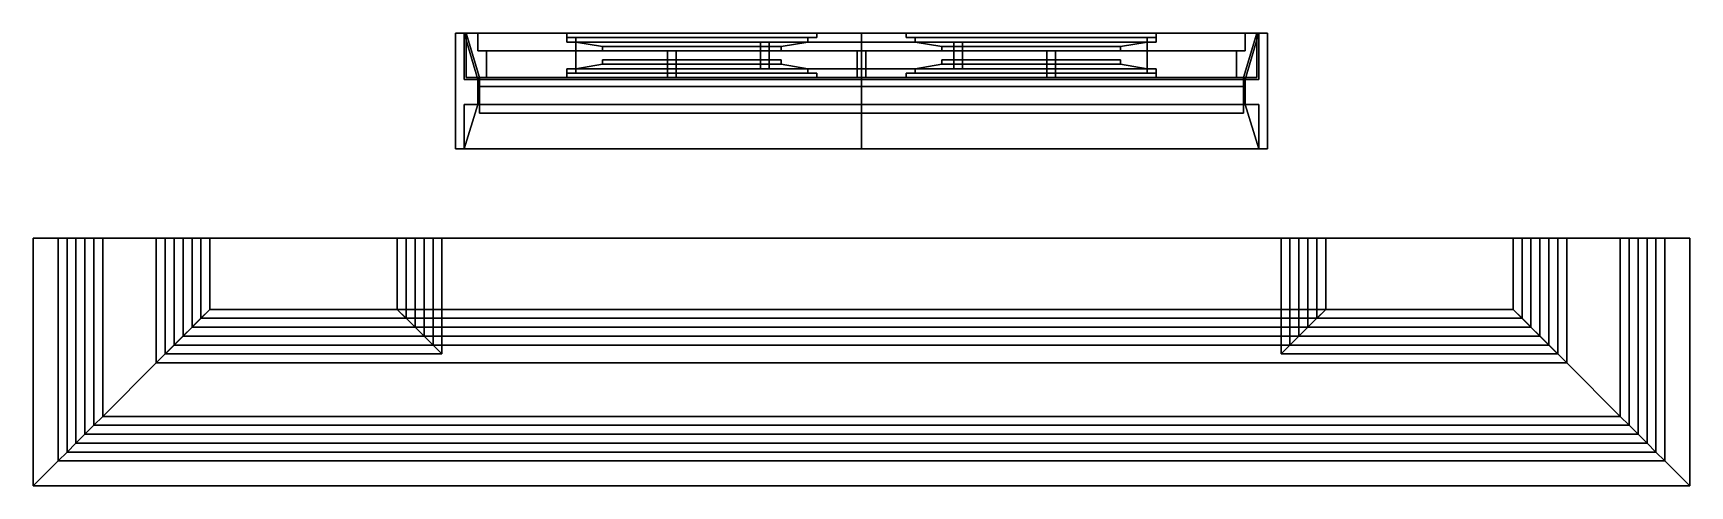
# Model space of a CAD drawing. Extents: x -0.47 to 1.38, y -0.28 to 0.23.
import ezdxf

# ---------------------------------------------------------------- set-up
doc = ezdxf.new("R2010")
doc.units = 0

msp = doc.modelspace()

# ---------------------------------------------------------------- meshes
mesh = msp.add_polyface()
corners = [(-0.335, 0, 2.925), (-0.395, 0, 2.985), (1.305, 0, 2.985), (1.245, 0, 2.925), (-0.405, 0, 2.995), (1.315, 0, 2.995), (-0.275, 0, 2.865), (-0.285, 0, 2.875), (1.195, 0, 2.875), (1.185, 0, 2.865), (-0.395, -0.2, 2.925), (-0.335, -0.14, 2.925), (1.245, -0.14, 2.925), (1.305, -0.2, 2.925), (-0.415, 0, 3.005), (1.325, 0, 3.005), (-0.275, 0, 2.675), (1.185, 0, 2.675), (-0.395, -0.2, 2.985), (1.305, -0.2, 2.985), (-0.425, 0, 3.015), (1.335, 0, 3.015), (-0.275, 0, 2.665), (1.185, 0, 2.665), (-0.405, -0.21, 2.985), (1.315, -0.21, 2.985), (-0.405, -0.21, 2.995), (1.315, -0.21, 2.995), (-0.415, -0.22, 3.005), (1.325, -0.22, 3.005), (-0.445, 0, 3.046), (1.355, 0, 3.046), (-0.285, -0.09, 2.865), (-0.275, -0.08, 2.865), (1.185, -0.08, 2.865), (1.195, -0.09, 2.865), (-0.275, -0.08, 2.675), (1.185, -0.08, 2.675), (-0.015, 0, 2.575), (0.925, 0, 2.575), (-0.425, -0.23, 3.005), (1.335, -0.23, 3.005), (-0.473, 0, 3.056), (1.383, 0, 3.056), (-0.285, -0.09, 2.675), (1.195, -0.09, 2.675), (-0.015, -0.08, 2.575), (0.925, -0.08, 2.575), (1.355, -0.25, 3.046), (-0.445, -0.25, 3.046), (-0.435, -0.24, 3.021), (1.345, -0.24, 3.021), (1.335, -0.23, 3.015), (-0.425, -0.23, 3.015), (-0.473, 0, 3.066), (1.383, 0, 3.066), (-0.285, -0.09, 2.665), (-0.275, -0.08, 2.665), (1.185, -0.08, 2.665), (1.195, -0.09, 2.665), (0.01, 0.178, 2.07), (0.455, 0.178, 2.07), (0.455, 0.178, 2.055), (0.025, 0.178, 2.055), (0, 0.1, 2.545), (0.455, 0.1, 2.545), (0.455, 0.23, 2.545), (0, 0.23, 2.545), (0.01, 0.1, 0.025), (0.9, 0.1, 0.025), (0.885, 0.15, 0.025), (0.025, 0.15, 0.025), (0.01, 0.1, 2.535), (0.455, 0.1, 2.535), (0.01, 0.15, 2.535), (0.455, 0.15, 2.535), (0.455, 0.15, 2.055), (0.025, 0.15, 2.055), (0.455, 0.15, 2.105), (0.025, 0.15, 2.105), (0.025, 0.15, 2.52), (0.455, 0.15, 2.52), (0.455, 0.18, 2.105), (0.025, 0.18, 2.105), (0.025, 0.18, 2.52), (0.455, 0.18, 2.52), (0.2475, 0.18, 2.115), (0.2375, 0.18, 2.115), (0.2375, 0.18, 2.51), (0.2475, 0.18, 2.51), (0.45, 0.18, 2.115), (0.785, 0.18, 0.82), (0.125, 0.18, 0.82), (0.405, 0.18, 0.62), (0.505, 0.18, 0.62), (0.027, 0.18, 0.075), (0.405, 0.18, 0.225), (0.125, 0.18, 0.225), (0.012, 0.18, 0.075)]
mesh.append_faces([[corners[k] for k in face] for face in [(0, 1, 2, 3), (1, 4, 5, 2), (6, 7, 8, 9), (10, 11, 12, 13), (4, 14, 15, 5), (16, 6, 9, 17), (18, 10, 13, 19), (14, 20, 21, 15), (22, 16, 17, 23), (24, 18, 19, 25), (26, 24, 25, 27), (28, 26, 27, 29), (20, 30, 31, 21), (32, 33, 34, 35), (33, 36, 37, 34), (38, 22, 23, 39), (40, 28, 29, 41), (30, 42, 43, 31), (36, 44, 45, 37), (46, 38, 39, 47), (48, 49, 50, 51), (40, 41, 52, 53), (42, 54, 55, 43), (50, 53, 52, 51), (56, 57, 58, 59), (60, 61, 62, 63), (64, 65, 66, 67), (68, 69, 70, 71), (72, 73, 65, 64), (74, 75, 73, 72), (63, 62, 76, 77), (77, 76, 78, 79), (80, 81, 75, 74), (79, 78, 82, 83), (84, 85, 81, 80), (82, 86, 87, 83), (88, 89, 85, 84), (90, 86, 82), (89, 88, 87, 86), (91, 92, 93, 94), (95, 96, 97, 98)]])
mesh = msp.add_polyface()
corners = [(-0.305, 0, 2.895), (-0.335, 0, 2.915), (1.245, 0, 2.915), (1.215, 0, 2.895), (-0.335, 0, 2.925), (1.245, 0, 2.925), (-0.295, 0, 2.885), (1.205, 0, 2.885), (-0.285, 0, 2.875), (1.195, 0, 2.875), (-0.315, -0.12, 2.895), (-0.305, -0.11, 2.895), (1.215, -0.11, 2.895), (1.225, -0.12, 2.895), (-0.335, -0.14, 2.915), (1.245, -0.14, 2.915), (-0.335, -0.14, 2.925), (1.245, -0.14, 2.925), (-0.305, -0.11, 2.885), (1.215, -0.11, 2.885), (-0.295, -0.1, 2.885), (1.205, -0.1, 2.885), (-0.285, -0.09, 2.875), (1.195, -0.09, 2.875), (-0.285, -0.09, 2.865), (1.195, -0.09, 2.865), (-0.285, -0.09, 2.675), (-0.285, -0.09, 2.665), (1.195, -0.09, 2.665), (1.195, -0.09, 2.675), (-0.275, -0.08, 2.665), (-0.015, -0.08, 2.575), (0.925, -0.08, 2.575), (1.185, -0.08, 2.665), (1.383, -0.278, 3.066), (1.383, 0, 3.066), (-0.473, 0, 3.066), (-0.473, -0.278, 3.066), (-0.473, -0.278, 3.056), (1.383, -0.278, 3.056), (-0.445, -0.25, 3.046), (1.355, -0.25, 3.046), (0.885, 0.178, 0.025), (0.025, 0.178, 0.025), (0.025, 0.15, 0.025), (0.885, 0.15, 0.025), (0.885, 0.178, 2.055), (0.455, 0.178, 2.055), (0.455, 0.178, 2.07), (0.9, 0.178, 2.07), (0.91, 0.1), (0, 0.1), (0, 0.23), (0.91, 0.23), (0.9, 0.1, 0.025), (0.01, 0.1, 0.025), (0.91, 0.23, 2.545), (0.455, 0.23, 2.545), (0.455, 0.1, 2.545), (0.91, 0.1, 2.545), (0.455, 0.1, 2.535), (0.9, 0.1, 2.535), (0.455, 0.15, 2.535), (0.9, 0.15, 2.535), (0.885, 0.15, 2.055), (0.455, 0.15, 2.055), (0.885, 0.15, 2.105), (0.455, 0.15, 2.105), (0.455, 0.15, 2.52), (0.885, 0.15, 2.52), (0.885, 0.18, 2.105), (0.455, 0.18, 2.105), (0.455, 0.18, 2.52), (0.885, 0.18, 2.52), (0.6725, 0.18, 2.115), (0.6625, 0.18, 2.115), (0.6625, 0.18, 2.51), (0.6725, 0.18, 2.51), (0.46, 0.18, 2.115), (0.46, 0.18, 2.51), (0.45, 0.18, 2.51), (0.45, 0.18, 2.115), (0.027, 0.14, 0.027), (0.027, 0.18, 0.027), (0.883, 0.18, 0.027), (0.883, 0.14, 0.027), (0.883, 0.18, 0.075), (0.898, 0.18, 0.075), (0.785, 0.18, 0.225), (0.505, 0.18, 0.225), (0.505, 0.18, 0.62), (0.405, 0.18, 0.62), (0.405, 0.18, 0.225), (0.027, 0.18, 0.075), (0.027, 0.17, 0.075), (0.883, 0.17, 0.075), (0.027, 0.14, 0.045), (0.883, 0.14, 0.045), (0.125, 0.18, 1.895), (0.785, 0.18, 1.895), (0.898, 0.18, 2.068), (0.012, 0.18, 2.068)]
mesh.append_faces([[corners[k] for k in face] for face in [(0, 1, 2, 3), (1, 4, 5, 2), (6, 0, 3, 7), (8, 6, 7, 9), (10, 11, 12, 13), (14, 10, 13, 15), (16, 14, 15, 17), (11, 18, 19, 12), (18, 20, 21, 19), (20, 22, 23, 21), (22, 24, 25, 23), (26, 27, 28, 29), (30, 31, 32, 33), (34, 35, 36, 37), (37, 38, 39, 34), (38, 40, 41, 39), (42, 43, 44, 45), (46, 47, 48, 49), (50, 51, 52, 53), (51, 50, 54, 55), (56, 57, 58, 59), (59, 58, 60, 61), (61, 60, 62, 63), (64, 65, 47, 46), (66, 67, 65, 64), (63, 62, 68, 69), (70, 71, 67, 66), (69, 68, 72, 73), (74, 75, 71, 70), (73, 72, 76, 77), (77, 76, 75, 74), (78, 71, 75), (79, 80, 81, 78), (82, 83, 84, 85), (86, 87, 88, 89), (89, 90, 91, 92), (93, 86, 89, 92), (94, 95, 86, 93), (96, 97, 95, 94), (98, 99, 100, 101), (97, 96, 82, 85)]])
mesh = msp.add_polyface()
corners = [(-0.025, 0, 0.07), (-0.015, 0, 0.07), (-0.015, 0), (0.01, 0.178, 0.025), (0.025, 0.178, 0.025), (0.01, 0.23, 0.025), (0.01, 0.23, 2.07), (0, 0.23), (0, 0.23, 2.08), (0.01, 0.178, 2.07), (0.025, 0.178, 2.055), (0.025, 0.23, 2.105), (0, 0.23, 2.545), (0.025, 0.23, 2.52), (0.025, 0.21, 2.52), (0.025, 0.21, 2.105), (0, 0.1), (0, 0.1, 2.08), (0.01, 0.1, 0.025), (0.01, 0.1, 2.08), (0, 0.1, 2.545), (0.01, 0.15, 0.025), (0.01, 0.15, 2.055), (0.01, 0.1, 2.535), (0.025, 0.15, 0.025), (0.025, 0.15, 2.055), (0.01, 0.15, 2.105), (0.01, 0.15, 2.535), (0.025, 0.15, 2.105), (0.025, 0.15, 2.52), (0.025, 0.18, 2.105), (0.025, 0.18, 2.52), (0.035, 0.18, 2.51), (0.035, 0.18, 2.115), (0.2375, 0.18, 2.51), (0.2375, 0.18, 2.115), (0.035, 0.21, 2.51), (0.035, 0.21, 2.115), (0.2375, 0.21, 2.51), (0.2375, 0.21, 2.115), (0.012, 0.23, 0.027), (0.012, 0.18, 0.075), (0.012, 0.18, 2.068), (0.012, 0.23, 2.068), (0.012, 0.18, 0.027), (0.027, 0.18, 0.027), (0.027, 0.18, 0.075), (0.027, 0.14, 0.045), (0.027, 0.17, 0.075), (0.027, 0.14, 0.027), (0.125, 0.18, 0.225), (0.125, 0.18, 0.62), (0.125, 0.18, 1.895), (0.125, 0.18, 0.82), (0.125, 0.19, 0.82), (0.125, 0.19, 1.895), (0.125, 0.185, 0.225), (0.125, 0.185, 0.62), (0.125, 0.22, 1.895), (0.125, 0.22, 0.82), (0.125, 0.23, 0.82), (0.125, 0.23, 1.895), (0.125, 0.23, 0.62), (0.125, 0.23, 0.225)]
mesh.append_faces([[corners[k] for k in face] for face in [(0, 1, 2), (3, 4, 5), (6, 5, 7, 8), (9, 10, 4, 3), (5, 6, 9, 3), (11, 8, 12, 13), (14, 15, 11, 13), (8, 7, 16, 17), (16, 18, 19, 17), (8, 17, 20, 12), (21, 22, 19, 18), (20, 17, 19, 23), (24, 25, 22, 21), (26, 19, 22), (21, 18, 24), (23, 19, 26, 27), (10, 25, 24, 4), (26, 22, 25, 28), (27, 26, 28, 29), (30, 31, 29, 28), (32, 31, 30, 33), (32, 34, 31), (33, 30, 35), (36, 32, 33, 37), (14, 36, 37, 15), (36, 14, 38), (37, 39, 15), (40, 41, 42, 43), (40, 44, 41), (44, 40, 45), (41, 44, 45, 46), (46, 45, 47, 48), (49, 47, 45), (50, 51, 41), (52, 53, 54, 55), (42, 41, 51, 53), (56, 57, 51, 50), (52, 42, 53), (58, 59, 60, 61), (60, 43, 61), (40, 43, 60, 62), (63, 40, 62)]])
mesh = msp.add_polyface()
corners = [(0, 0.23, 2.08), (0.455, 0.23, 2.08), (0.455, 0.23, 2.07), (0.01, 0.23, 2.07), (0.455, 0.178, 2.07), (0.01, 0.178, 2.07), (0.025, 0.23, 2.105), (0.455, 0.23, 2.105), (0.025, 0.21, 2.105), (0.455, 0.21, 2.105), (0, 0.23, 2.545), (0.455, 0.23, 2.545), (0.455, 0.23, 2.52), (0.025, 0.23, 2.52), (0.455, 0.21, 2.52), (0.025, 0.21, 2.52), (0.2475, 0.21, 2.115), (0.2475, 0.21, 2.51), (0.2475, 0.18, 2.51), (0.2475, 0.18, 2.115), (0.2375, 0.21, 2.51), (0.2375, 0.21, 2.115), (0.135, 0.19, 1.53), (0.135, 0.19, 1.185), (0.135, 0.22, 1.185), (0.135, 0.22, 1.53), (0.135, 0.19, 0.83), (0.3417, 0.19, 0.83), (0.3417, 0.22, 0.83), (0.135, 0.22, 0.83), (0.3417, 0.19, 1.185), (0.3417, 0.22, 1.185), (0.125, 0.22, 0.82), (0.125, 0.22, 1.895), (0.3417, 0.22, 1.53), (0.3417, 0.19, 1.53), (0.365, 0.195, 0.58), (0.165, 0.195, 0.58), (0.165, 0.2, 0.58), (0.365, 0.2, 0.58), (0.365, 0.2, 0.265), (0.165, 0.2, 0.265), (0.165, 0.195, 0.265), (0.365, 0.195, 0.265), (0.3417, 0.22, 1.175), (0.3417, 0.19, 1.175), (0.135, 0.19, 1.175), (0.135, 0.22, 1.175), (0.135, 0.22, 1.54), (0.3417, 0.22, 1.54), (0.135, 0.19, 1.54), (0.135, 0.22, 1.885), (0.135, 0.19, 1.885), (0.3417, 0.19, 1.54), (0.405, 0.23, 0.62), (0.125, 0.23, 0.62), (0.125, 0.23, 0.82), (0.3417, 0.22, 1.885), (0.3417, 0.19, 1.885), (0.405, 0.225, 0.62), (0.125, 0.225, 0.62), (0.405, 0.23, 0.225), (0.125, 0.23, 0.225), (0.125, 0.225, 0.225), (0.405, 0.225, 0.225), (0.012, 0.23, 0.027), (0.135, 0.225, 0.61), (0.135, 0.225, 0.235), (0.135, 0.22, 0.61), (0.135, 0.22, 0.235), (0.165, 0.215, 0.58), (0.165, 0.215, 0.265), (0.165, 0.21, 0.58), (0.165, 0.21, 0.265)]
mesh.append_faces([[corners[k] for k in face] for face in [(0, 1, 2, 3), (3, 2, 4, 5), (6, 7, 1, 0), (8, 9, 7, 6), (10, 11, 12, 13), (13, 12, 14, 15), (16, 17, 18, 19), (20, 17, 16, 21), (15, 14, 17, 20), (21, 16, 9, 8), (22, 23, 24, 25), (26, 27, 28, 29), (30, 31, 24, 23), (25, 24, 32, 33), (34, 35, 22, 25), (36, 37, 38, 39), (40, 39, 38, 41), (40, 41, 42, 43), (32, 29, 28), (44, 45, 46, 47), (29, 47, 46, 26), (44, 47, 24, 31), (24, 47, 32), (48, 25, 33), (34, 25, 48, 49), (50, 48, 51, 52), (53, 49, 48, 50), (38, 37, 42, 41), (54, 55, 56), (29, 32, 47), (33, 51, 48), (57, 58, 52, 51), (59, 60, 55, 54), (57, 51, 33), (61, 62, 63, 64), (62, 61, 65), (62, 55, 60, 63), (63, 60, 66, 67), (67, 66, 68, 69), (69, 68, 70, 71), (70, 72, 73, 71)]])
mesh = msp.add_polyface()
corners = [(0.025, 0.178, 0.025), (0.885, 0.178, 0.025), (0.9, 0.23, 0.025), (0.01, 0.23, 0.025), (0.91, 0.23), (0, 0.23), (0.6625, 0.21, 2.115), (0.455, 0.21, 2.105), (0.46, 0.21, 2.115), (0.46, 0.21, 2.51), (0.46, 0.18, 2.51), (0.46, 0.18, 2.115), (0.45, 0.21, 2.51), (0.45, 0.21, 2.115), (0.455, 0.21, 2.52), (0.6625, 0.21, 2.51), (0.898, 0.18, 2.068), (0.898, 0.23, 2.068), (0.012, 0.23, 2.068), (0.012, 0.18, 2.068), (0.012, 0.23, 0.027), (0.898, 0.23, 0.027), (0.883, 0.18, 0.027), (0.027, 0.18, 0.027), (0.745, 0.2, 0.265), (0.545, 0.2, 0.265), (0.545, 0.195, 0.265), (0.745, 0.195, 0.265), (0.745, 0.2, 0.58), (0.545, 0.2, 0.58), (0.545, 0.195, 0.58), (0.745, 0.195, 0.58), (0.5583, 0.19, 0.83), (0.5583, 0.19, 1.175), (0.5583, 0.22, 1.175), (0.5583, 0.22, 0.83), (0.5683, 0.22, 0.83), (0.5683, 0.22, 1.175), (0.5683, 0.19, 1.175), (0.5683, 0.19, 0.83), (0.785, 0.23, 0.82), (0.125, 0.23, 0.82), (0.125, 0.22, 0.82), (0.785, 0.22, 0.82), (0.5583, 0.22, 1.185), (0.5683, 0.22, 1.185), (0.505, 0.23, 0.62), (0.405, 0.23, 0.62), (0.5583, 0.22, 1.54), (0.5583, 0.19, 1.54), (0.5583, 0.19, 1.885), (0.5583, 0.22, 1.885), (0.5683, 0.19, 1.53), (0.5683, 0.19, 1.185), (0.5683, 0.22, 1.53), (0.5583, 0.22, 1.53), (0.5583, 0.19, 1.185), (0.5583, 0.19, 1.53), (0.785, 0.22, 1.895), (0.125, 0.22, 1.895), (0.125, 0.23, 1.895), (0.785, 0.23, 1.895), (0.5683, 0.22, 1.54), (0.5683, 0.22, 1.885), (0.5683, 0.19, 1.54), (0.5683, 0.19, 1.885), (0.505, 0.23, 0.225), (0.505, 0.225, 0.62), (0.505, 0.225, 0.225), (0.405, 0.23, 0.225), (0.785, 0.225, 0.62), (0.785, 0.23, 0.62), (0.515, 0.225, 0.61), (0.515, 0.225, 0.235), (0.785, 0.23, 0.225), (0.785, 0.225, 0.225), (0.775, 0.225, 0.61), (0.515, 0.22, 0.61), (0.515, 0.22, 0.235), (0.775, 0.225, 0.235), (0.545, 0.215, 0.58), (0.545, 0.215, 0.265), (0.545, 0.21, 0.58), (0.545, 0.21, 0.265)]
mesh.append_faces([[corners[k] for k in face] for face in [(0, 1, 2, 3), (2, 4, 5, 3), (6, 7, 8), (8, 9, 10, 11), (12, 9, 8, 13), (8, 7, 13), (12, 14, 9), (9, 14, 15), (16, 17, 18, 19), (20, 21, 22, 23), (24, 25, 26, 27), (24, 28, 29, 25), (29, 30, 26, 25), (31, 30, 29, 28), (32, 33, 34, 35), (36, 37, 38, 39), (35, 34, 37, 36), (40, 41, 42, 43), (36, 43, 35), (37, 34, 44, 45), (46, 47, 41, 40), (48, 49, 50, 51), (52, 53, 45, 54), (55, 44, 56, 57), (54, 45, 44, 55), (58, 59, 60, 61), (62, 48, 51, 63), (63, 51, 58), (64, 62, 63, 65), (54, 55, 48, 62), (66, 46, 67, 68), (66, 21, 20, 69), (70, 67, 46, 71), (18, 17, 61, 60), (72, 73, 68, 67), (74, 66, 68, 75), (70, 76, 72, 67), (73, 72, 77, 78), (75, 68, 73, 79), (78, 77, 80, 81), (80, 82, 83, 81)]])
mesh = msp.add_polyface()
corners = [(0.45, 0.21, 2.51), (0.45, 0.21, 2.115), (0.45, 0.18, 2.115), (0.45, 0.18, 2.51), (0.455, 0.21, 2.105), (0.2475, 0.21, 2.115), (0.2475, 0.21, 2.51), (0.455, 0.21, 2.52), (0.3517, 0.19, 0.83), (0.5583, 0.19, 0.83), (0.5583, 0.22, 0.83), (0.3517, 0.22, 0.83), (0.785, 0.22, 0.82), (0.125, 0.22, 0.82), (0.3517, 0.22, 1.175), (0.3517, 0.19, 1.175), (0.365, 0.195, 0.58), (0.365, 0.2, 0.58), (0.365, 0.2, 0.265), (0.365, 0.195, 0.265), (0.5583, 0.22, 1.175), (0.5583, 0.19, 1.175), (0.3417, 0.22, 0.83), (0.3417, 0.22, 1.175), (0.3417, 0.19, 0.83), (0.3417, 0.19, 1.175), (0.5583, 0.22, 1.885), (0.5583, 0.19, 1.885), (0.3517, 0.19, 1.885), (0.3517, 0.22, 1.885), (0.3517, 0.22, 1.185), (0.5583, 0.22, 1.185), (0.3417, 0.22, 1.185), (0.3417, 0.22, 1.53), (0.3417, 0.19, 1.185), (0.3417, 0.19, 1.53), (0.3517, 0.19, 1.54), (0.3517, 0.22, 1.54), (0.125, 0.22, 1.895), (0.785, 0.22, 1.895), (0.5583, 0.19, 1.185), (0.3517, 0.19, 1.185), (0.405, 0.23, 0.225), (0.405, 0.23, 0.62), (0.505, 0.23, 0.62), (0.505, 0.23, 0.225), (0.3517, 0.22, 1.53), (0.3517, 0.19, 1.53), (0.3417, 0.22, 1.54), (0.3417, 0.19, 1.54), (0.3417, 0.19, 1.885), (0.3417, 0.22, 1.885), (0.5583, 0.19, 1.54), (0.5583, 0.22, 1.54), (0.5583, 0.22, 1.53), (0.5583, 0.19, 1.53), (0.405, 0.225, 0.225), (0.405, 0.225, 0.62), (0.395, 0.225, 0.235), (0.395, 0.225, 0.61), (0.135, 0.225, 0.61), (0.125, 0.225, 0.62), (0.135, 0.225, 0.235), (0.125, 0.225, 0.225), (0.395, 0.22, 0.235), (0.395, 0.22, 0.61), (0.135, 0.22, 0.61), (0.135, 0.22, 0.235), (0.365, 0.215, 0.265), (0.365, 0.215, 0.58), (0.165, 0.215, 0.58), (0.165, 0.215, 0.265), (0.365, 0.21, 0.58), (0.365, 0.21, 0.265), (0.165, 0.21, 0.58), (0.165, 0.21, 0.265)]
mesh.append_faces([[corners[k] for k in face] for face in [(0, 1, 2, 3), (1, 4, 5), (6, 7, 0), (8, 9, 10, 11), (12, 13, 11, 10), (11, 14, 15, 8), (16, 17, 18, 19), (20, 21, 15, 14), (13, 22, 11), (22, 23, 14, 11), (24, 25, 23, 22), (26, 27, 28, 29), (30, 31, 20, 14), (14, 23, 32, 30), (33, 32, 34, 35), (36, 37, 29, 28), (38, 39, 26, 29), (40, 31, 30, 41), (42, 43, 44, 45), (46, 30, 32, 33), (47, 41, 30, 46), (46, 33, 48, 37), (48, 49, 50, 51), (52, 53, 37, 36), (37, 48, 51, 29), (29, 51, 38), (54, 55, 47, 46), (56, 57, 43, 42), (37, 53, 54, 46), (57, 56, 58, 59), (60, 61, 57, 59), (62, 58, 56, 63), (64, 65, 59, 58), (65, 66, 60, 59), (58, 62, 67, 64), (68, 69, 65, 64), (69, 70, 66, 65), (64, 67, 71, 68), (72, 69, 68, 73), (72, 74, 70, 69), (68, 71, 75, 73), (75, 74, 72, 73)]])
mesh = msp.add_polyface()
corners = [(0.9, 0.178, 2.07), (0.455, 0.178, 2.07), (0.455, 0.23, 2.07), (0.9, 0.23, 2.07), (0.455, 0.23, 2.08), (0.91, 0.23, 2.08), (0.455, 0.23, 2.105), (0.885, 0.23, 2.105), (0.455, 0.21, 2.105), (0.885, 0.21, 2.105), (0.885, 0.23, 2.52), (0.455, 0.23, 2.52), (0.455, 0.23, 2.545), (0.91, 0.23, 2.545), (0.885, 0.21, 2.52), (0.455, 0.21, 2.52), (0.6725, 0.21, 2.115), (0.6725, 0.21, 2.51), (0.6725, 0.18, 2.51), (0.6725, 0.18, 2.115), (0.6625, 0.21, 2.51), (0.6625, 0.21, 2.115), (0.745, 0.195, 0.58), (0.745, 0.2, 0.58), (0.745, 0.2, 0.265), (0.745, 0.195, 0.265), (0.775, 0.22, 1.53), (0.775, 0.22, 1.185), (0.775, 0.19, 1.185), (0.775, 0.19, 1.53), (0.775, 0.22, 0.83), (0.5683, 0.22, 0.83), (0.5683, 0.19, 0.83), (0.775, 0.19, 0.83), (0.785, 0.22, 1.895), (0.785, 0.22, 0.82), (0.5683, 0.22, 1.185), (0.5683, 0.19, 1.185), (0.5683, 0.19, 1.53), (0.5683, 0.22, 1.53), (0.5683, 0.19, 1.175), (0.5683, 0.22, 1.175), (0.775, 0.22, 1.175), (0.775, 0.19, 1.175), (0.775, 0.22, 1.54), (0.5683, 0.22, 1.54), (0.5683, 0.19, 1.54), (0.775, 0.19, 1.54), (0.775, 0.19, 1.885), (0.775, 0.22, 1.885), (0.505, 0.23, 0.62), (0.785, 0.23, 0.82), (0.785, 0.23, 0.62), (0.5683, 0.19, 1.885), (0.5683, 0.22, 1.885), (0.505, 0.23, 0.225), (0.785, 0.23, 0.225), (0.898, 0.23, 0.027), (0.775, 0.225, 0.235), (0.775, 0.225, 0.61), (0.785, 0.225, 0.62), (0.785, 0.225, 0.225), (0.775, 0.22, 0.61), (0.515, 0.22, 0.61), (0.515, 0.225, 0.61), (0.515, 0.225, 0.235), (0.515, 0.22, 0.235), (0.775, 0.22, 0.235), (0.745, 0.215, 0.58), (0.545, 0.215, 0.58), (0.545, 0.215, 0.265), (0.745, 0.215, 0.265), (0.745, 0.21, 0.58), (0.545, 0.21, 0.58), (0.545, 0.21, 0.265), (0.745, 0.21, 0.265)]
mesh.append_faces([[corners[k] for k in face] for face in [(0, 1, 2, 3), (3, 2, 4, 5), (5, 4, 6, 7), (7, 6, 8, 9), (10, 11, 12, 13), (14, 15, 11, 10), (16, 17, 18, 19), (20, 17, 16, 21), (17, 20, 15, 14), (9, 8, 21, 16), (22, 23, 24, 25), (26, 27, 28, 29), (30, 31, 32, 33), (34, 35, 27, 26), (36, 37, 28, 27), (38, 39, 26, 29), (40, 41, 42, 43), (33, 43, 42, 30), (31, 30, 35), (42, 27, 35), (44, 34, 26), (36, 27, 42, 41), (45, 44, 26, 39), (45, 46, 47, 44), (44, 47, 48, 49), (30, 42, 35), (50, 51, 52), (53, 54, 49, 48), (44, 49, 34), (49, 54, 34), (55, 56, 57), (58, 59, 60, 61), (62, 63, 64, 59), (58, 65, 66, 67), (67, 62, 59, 58), (68, 69, 63, 62), (67, 66, 70, 71), (71, 68, 62, 67), (72, 73, 69, 68), (74, 73, 72, 75), (71, 70, 74, 75), (72, 68, 71, 75)]])
mesh = msp.add_polyface()
corners = [(0.9, 0.178, 0.025), (0.9, 0.23, 0.025), (0.885, 0.178, 0.025), (0.9, 0.178, 2.07), (0.9, 0.23, 2.07), (0.885, 0.178, 2.055), (0.91, 0.23, 2.08), (0.91, 0.23), (0.885, 0.23, 2.105), (0.885, 0.23, 2.52), (0.91, 0.23, 2.545), (0.885, 0.21, 2.105), (0.885, 0.21, 2.52), (0.91, 0.1, 2.08), (0.91, 0.1), (0.9, 0.1, 2.08), (0.9, 0.1, 0.025), (0.91, 0.1, 2.545), (0.9, 0.15, 2.055), (0.9, 0.15, 0.025), (0.9, 0.1, 2.535), (0.885, 0.15, 0.025), (0.9, 0.15, 2.105), (0.885, 0.15, 2.055), (0.9, 0.15, 2.535), (0.885, 0.15, 2.105), (0.885, 0.15, 2.52), (0.885, 0.18, 2.52), (0.885, 0.18, 2.105), (0.875, 0.18, 2.51), (0.875, 0.18, 2.115), (0.6725, 0.18, 2.51), (0.875, 0.21, 2.51), (0.875, 0.21, 2.115), (0.6725, 0.18, 2.115), (0.6725, 0.21, 2.51), (0.6725, 0.21, 2.115), (0.898, 0.18, 0.075), (0.898, 0.23, 0.027), (0.898, 0.23, 2.068), (0.898, 0.18, 2.068), (0.898, 0.18, 0.027), (0.883, 0.18, 0.027), (0.883, 0.18, 0.075), (0.883, 0.17, 0.075), (0.883, 0.14, 0.045), (0.883, 0.14, 0.027), (0.785, 0.18, 0.225), (0.785, 0.18, 0.62), (0.785, 0.185, 0.62), (0.785, 0.185, 0.225), (0.785, 0.18, 0.82), (0.785, 0.18, 1.895), (0.785, 0.19, 1.895), (0.785, 0.19, 0.82), (0.785, 0.23, 1.895), (0.785, 0.23, 0.82), (0.785, 0.22, 0.82), (0.785, 0.22, 1.895), (0.785, 0.23, 0.62), (0.785, 0.23, 0.225), (0.785, 0.225, 0.225), (0.785, 0.225, 0.62)]
mesh.append_faces([[corners[k] for k in face] for face in [(0, 1, 2), (3, 4, 1, 0), (0, 2, 5, 3), (4, 6, 7, 1), (6, 8, 9, 10), (11, 12, 9, 8), (13, 14, 7, 6), (15, 16, 14, 13), (17, 13, 6, 10), (16, 15, 18, 19), (20, 15, 13, 17), (19, 21, 16), (22, 18, 15), (19, 18, 23, 21), (24, 22, 15, 20), (25, 23, 18, 22), (5, 2, 21, 23), (26, 25, 22, 24), (25, 26, 27, 28), (28, 27, 29, 30), (29, 27, 31), (29, 32, 33, 30), (30, 34, 28), (12, 11, 33, 32), (32, 35, 12), (33, 11, 36), (37, 38, 39, 40), (41, 38, 37), (38, 41, 42), (43, 42, 41, 37), (44, 45, 42, 43), (46, 42, 45), (47, 48, 49, 50), (48, 47, 37), (48, 37, 40, 51), (40, 52, 51), (51, 52, 53, 54), (55, 56, 57, 58), (56, 55, 39), (56, 39, 38, 59), (59, 38, 60), (61, 62, 59, 60)]])
mesh = msp.add_polyface()
corners = [(0.2375, 0.18, 2.51), (0.035, 0.18, 2.51), (0.035, 0.21, 2.51), (0.2375, 0.21, 2.51), (0.035, 0.18, 2.115), (0.2375, 0.18, 2.115), (0.2375, 0.21, 2.115), (0.035, 0.21, 2.115), (0.45, 0.18, 2.51), (0.455, 0.18, 2.52), (0.2475, 0.18, 2.51), (0.2475, 0.18, 2.115), (0.45, 0.18, 2.115), (0.45, 0.21, 2.115), (0.2475, 0.21, 2.115), (0.2475, 0.21, 2.51), (0.45, 0.21, 2.51), (0.405, 0.18, 0.225), (0.405, 0.18, 0.62), (0.405, 0.185, 0.62), (0.405, 0.185, 0.225), (0.125, 0.18, 0.82), (0.125, 0.18, 0.62), (0.125, 0.185, 0.62), (0.395, 0.185, 0.61), (0.395, 0.185, 0.235), (0.125, 0.185, 0.225), (0.125, 0.18, 0.225), (0.125, 0.19, 0.82), (0.785, 0.19, 0.82), (0.5583, 0.19, 0.83), (0.3517, 0.19, 0.83), (0.135, 0.185, 0.61), (0.395, 0.19, 0.61), (0.395, 0.19, 0.235), (0.135, 0.185, 0.235), (0.3417, 0.19, 0.83), (0.125, 0.19, 1.895), (0.135, 0.19, 1.185), (0.135, 0.19, 1.53), (0.135, 0.19, 0.61), (0.365, 0.195, 0.58), (0.365, 0.195, 0.265), (0.135, 0.19, 0.235), (0.3517, 0.19, 1.175), (0.3417, 0.19, 1.175), (0.135, 0.19, 0.83), (0.135, 0.19, 1.175), (0.135, 0.19, 1.54), (0.785, 0.19, 1.895), (0.3517, 0.19, 1.885), (0.5583, 0.19, 1.885), (0.165, 0.195, 0.58), (0.165, 0.195, 0.265), (0.3517, 0.19, 1.185), (0.3417, 0.19, 1.185), (0.135, 0.19, 1.885), (0.3417, 0.19, 1.54), (0.3417, 0.19, 1.53), (0.3417, 0.19, 1.885), (0.5583, 0.19, 1.185), (0.5583, 0.19, 1.175), (0.3517, 0.19, 1.53), (0.3517, 0.19, 1.54), (0.5583, 0.19, 1.54), (0.5583, 0.19, 1.53)]
mesh.append_faces([[corners[k] for k in face] for face in [(0, 1, 2, 3), (4, 5, 6, 7), (8, 9, 10), (11, 12, 13, 14), (3, 6, 5, 0), (8, 10, 15, 16), (17, 18, 19, 20), (18, 21, 22), (18, 22, 23, 19), (24, 25, 20, 19), (20, 26, 27, 17), (28, 29, 30, 31), (19, 23, 32, 24), (25, 24, 33, 34), (35, 26, 20, 25), (31, 36, 28), (37, 28, 38, 39), (35, 32, 23, 26), (24, 32, 40, 33), (34, 33, 41, 42), (34, 43, 35, 25), (31, 44, 45, 36), (36, 46, 28), (47, 38, 28), (48, 37, 39), (49, 37, 50, 51), (43, 40, 32, 35), (33, 40, 52, 41), (42, 53, 43, 34), (45, 44, 54, 55), (46, 47, 28), (55, 38, 47, 45), (56, 37, 48), (57, 48, 39, 58), (59, 50, 37), (53, 52, 40, 43), (60, 54, 44, 61), (58, 55, 54, 62), (59, 37, 56), (58, 62, 63, 57), (50, 59, 57, 63), (64, 63, 62, 65)]])
mesh = msp.add_polyface()
corners = [(0.46, 0.18, 2.115), (0.45, 0.18, 2.115), (0.455, 0.18, 2.105), (0.45, 0.18, 2.51), (0.46, 0.18, 2.51), (0.455, 0.18, 2.52), (0.6625, 0.18, 2.51), (0.6725, 0.18, 2.51), (0.6725, 0.21, 2.51), (0.875, 0.21, 2.51), (0.875, 0.18, 2.51), (0.6725, 0.21, 2.115), (0.6725, 0.18, 2.115), (0.875, 0.18, 2.115), (0.875, 0.21, 2.115), (0.6625, 0.21, 2.51), (0.6625, 0.21, 2.115), (0.6625, 0.18, 2.115), (0.46, 0.21, 2.115), (0.46, 0.21, 2.51), (0.745, 0.195, 0.265), (0.545, 0.195, 0.265), (0.515, 0.19, 0.235), (0.775, 0.19, 0.235), (0.545, 0.195, 0.58), (0.515, 0.19, 0.61), (0.515, 0.185, 0.235), (0.775, 0.185, 0.235), (0.775, 0.19, 0.61), (0.745, 0.195, 0.58), (0.515, 0.185, 0.61), (0.785, 0.185, 0.225), (0.505, 0.185, 0.225), (0.775, 0.185, 0.61), (0.505, 0.185, 0.62), (0.785, 0.185, 0.62), (0.505, 0.18, 0.225), (0.785, 0.18, 0.225), (0.505, 0.18, 0.62), (0.785, 0.18, 0.62), (0.785, 0.18, 0.82), (0.785, 0.19, 0.82), (0.125, 0.19, 0.82), (0.125, 0.18, 0.82), (0.5683, 0.19, 0.83), (0.5583, 0.19, 0.83), (0.785, 0.18, 1.895), (0.125, 0.18, 1.895), (0.125, 0.19, 1.895), (0.785, 0.19, 1.895), (0.775, 0.19, 1.53), (0.775, 0.19, 1.185), (0.5683, 0.19, 1.175), (0.5583, 0.19, 1.175), (0.775, 0.19, 0.83), (0.775, 0.19, 1.175), (0.775, 0.19, 1.54), (0.5683, 0.19, 1.185), (0.5583, 0.19, 1.185), (0.5683, 0.19, 1.885), (0.5583, 0.19, 1.885), (0.5683, 0.19, 1.54), (0.5683, 0.19, 1.53), (0.775, 0.19, 1.885), (0.5583, 0.19, 1.53), (0.5583, 0.19, 1.54)]
mesh.append_faces([[corners[k] for k in face] for face in [(0, 1, 2), (3, 4, 5), (4, 6, 5), (7, 8, 9, 10), (11, 12, 13, 14), (15, 16, 17, 6), (0, 17, 16, 18), (6, 4, 19, 15), (20, 21, 22, 23), (21, 24, 25, 22), (23, 22, 26, 27), (23, 28, 29, 20), (28, 25, 24, 29), (22, 25, 30, 26), (31, 27, 26, 32), (27, 33, 28, 23), (33, 30, 25, 28), (34, 32, 26, 30), (31, 35, 33, 27), (31, 32, 36, 37), (30, 33, 35, 34), (32, 34, 38, 36), (39, 38, 34, 35), (38, 39, 40), (41, 42, 43, 40), (44, 45, 41), (46, 47, 48, 49), (50, 51, 41, 49), (44, 52, 53, 45), (44, 41, 54), (55, 41, 51), (56, 50, 49), (53, 52, 57, 58), (54, 41, 55), (59, 49, 60), (51, 57, 52, 55), (56, 61, 62, 50), (56, 49, 63), (64, 58, 57, 62), (59, 63, 49), (59, 60, 65, 61), (64, 62, 61, 65)]])
mesh = msp.add_polyface()
corners = [(-0.305, 0, 2.895), (-0.315, 0, 2.895), (-0.335, 0, 2.915), (-0.315, -0.12, 2.895), (-0.305, -0.11, 2.895), (-0.335, -0.14, 2.915), (-0.335, -0.14, 2.925), (-0.335, 0, 2.925), (-0.295, 0, 2.885), (-0.305, 0, 2.885), (-0.305, -0.11, 2.885), (-0.395, -0.2, 2.925), (-0.395, 0, 2.925), (-0.395, 0, 2.985), (-0.295, -0.1, 2.885), (-0.285, 0, 2.875), (-0.285, -0.09, 2.875), (-0.395, -0.2, 2.985), (-0.405, 0, 2.985), (-0.405, 0, 2.995), (-0.405, -0.21, 2.985), (-0.405, -0.21, 2.995), (-0.415, -0.22, 3.005), (-0.415, 0, 3.005), (-0.425, -0.23, 3.005), (-0.425, 0, 3.005), (-0.425, 0, 3.015), (-0.425, -0.23, 3.015), (-0.435, 0, 3.021), (-0.445, 0, 3.046), (-0.435, -0.24, 3.021), (-0.445, -0.25, 3.046), (-0.473, 0, 3.056), (-0.473, -0.278, 3.056), (-0.473, -0.278, 3.066), (-0.473, 0, 3.066), (-0.275, -0.08, 2.575), (-0.275, 0, 2.575), (-0.325, 0, 2.575), (-0.325, -0.13, 2.575), (-0.315, 0, 2.565), (-0.325, 0, 2.565), (-0.325, -0.13, 2.565), (-0.305, 0, 2.535), (-0.315, 0, 2.535), (-0.315, -0.12, 2.565), (-0.305, 0, 2.525), (-0.305, -0.11, 2.525), (-0.305, -0.11, 2.535), (-0.315, -0.12, 2.535), (-0.285, 0, 2.505), (-0.285, -0.09, 2.505), (-0.295, 0, 0.13), (-0.305, 0, 0.13), (-0.305, -0.11, 0.13), (-0.295, -0.1, 0.13), (-0.305, 0, 0.12), (-0.305, -0.11, 0.12), (-0.325, 0, 0.1), (-0.325, -0.13, 0.1), (-0.325, 0, 0.08), (-0.325, -0.13, 0.08), (-0.315, 0, 0.07), (-0.315, -0.12, 0.07), (-0.325, 0, 0.07), (-0.325, -0.13, 0.07), (-0.325, 0), (-0.325, -0.13)]
mesh.append_faces([[corners[k] for k in face] for face in [(0, 1, 2), (3, 1, 0, 4), (5, 2, 1, 3), (2, 5, 6, 7), (8, 9, 0), (4, 0, 9, 10), (11, 12, 7, 6), (7, 12, 13), (10, 9, 8, 14), (14, 8, 15, 16), (17, 13, 12, 11), (13, 18, 19), (20, 18, 13, 17), (21, 19, 18, 20), (22, 23, 19, 21), (24, 25, 23, 22), (23, 25, 26), (27, 26, 25, 24), (26, 28, 29), (30, 28, 26, 27), (31, 29, 28, 30), (32, 29, 31, 33), (34, 35, 32, 33), (36, 37, 38, 39), (38, 37, 40, 41), (38, 41, 42, 39), (40, 43, 44), (41, 40, 45, 42), (43, 46, 47, 48), (44, 43, 48, 49), (40, 44, 49, 45), (46, 50, 51, 47), (52, 53, 54, 55), (56, 53, 52), (53, 56, 57, 54), (56, 58, 59, 57), (60, 61, 59, 58), (60, 62, 63, 61), (64, 65, 63, 62), (66, 64, 62), (64, 66, 67, 65)]])
mesh = msp.add_polyface()
corners = [(-0.285, -0.09, 2.875), (-0.285, 0, 2.875), (-0.285, 0, 2.865), (-0.285, -0.09, 2.865), (-0.275, 0, 2.865), (-0.275, -0.08, 2.865), (-0.275, -0.08, 2.675), (-0.275, 0, 2.675), (-0.285, -0.09, 2.675), (-0.285, 0, 2.675), (-0.275, 0, 2.665), (-0.285, 0, 2.665), (-0.285, -0.09, 2.665), (-0.275, -0.08, 2.665), (-0.015, 0, 2.575), (-0.275, 0, 2.575), (-0.275, -0.08, 2.575), (-0.015, -0.08, 2.575), (-0.025, 0, 2.565), (-0.035, 0, 2.535), (-0.305, 0, 2.535), (-0.315, 0, 2.565), (-0.305, 0, 2.525), (-0.035, 0, 2.525), (-0.015, -0.13, 2.565), (-0.015, -0.13, 2.575), (-0.325, -0.13, 2.575), (-0.325, -0.13, 2.565), (-0.315, -0.12, 2.565), (-0.025, -0.12, 2.565), (-0.285, 0, 2.505), (-0.055, 0, 2.505), (-0.025, -0.12, 2.535), (-0.315, -0.12, 2.535), (-0.065, 0, 2.495), (-0.275, 0, 2.495), (-0.285, 0, 2.495), (-0.285, -0.09, 2.495), (-0.285, -0.09, 2.505), (-0.305, -0.11, 2.525), (-0.055, -0.09, 2.505), (-0.035, -0.11, 2.525), (-0.275, -0.08, 2.495), (-0.055, -0.09, 2.495), (-0.275, 0, 2.405), (-0.275, -0.08, 2.405), (-0.285, 0, 2.405), (-0.285, -0.09, 2.405), (-0.275, 0, 2.395), (-0.285, 0, 2.395), (-0.295, 0, 0.13), (-0.065, 0, 2.395), (-0.045, 0, 0.13), (-0.285, -0.09, 2.395), (-0.065, -0.08, 2.405), (-0.055, -0.09, 2.405), (-0.275, -0.08, 2.395), (-0.295, -0.1, 0.13), (-0.305, 0, 0.12), (-0.035, 0, 0.12), (-0.045, -0.1, 0.13), (-0.065, -0.08, 2.395), (-0.325, 0, 0.1), (-0.015, 0, 0.1), (-0.325, 0, 0.08), (-0.015, 0, 0.08), (-0.315, 0, 0.07), (-0.025, 0, 0.07), (-0.015, 0), (-0.325, 0), (-0.325, -0.13, 0.08), (-0.315, -0.12, 0.07), (-0.025, -0.12, 0.07), (-0.015, -0.13, 0.08), (-0.015, -0.13), (-0.325, -0.13), (-0.325, -0.13, 0.07), (-0.015, -0.13, 0.07)]
mesh.append_faces([[corners[k] for k in face] for face in [(0, 1, 2, 3), (4, 2, 1), (3, 2, 4, 5), (6, 5, 4, 7), (8, 6, 7, 9), (9, 7, 10, 11), (12, 8, 9, 11), (13, 12, 11, 10), (14, 15, 10), (16, 13, 10, 15), (13, 16, 17), (18, 19, 20, 21), (22, 20, 19, 23), (24, 25, 26, 27), (28, 29, 24, 27), (30, 22, 23, 31), (32, 29, 28, 33), (34, 35, 30, 31), (30, 36, 37, 38), (39, 38, 40, 41), (35, 36, 30), (42, 37, 36, 35), (40, 38, 37, 43), (35, 44, 45, 42), (46, 47, 45, 44), (48, 49, 46, 44), (50, 48, 51, 52), (49, 53, 47, 46), (54, 45, 47, 55), (56, 53, 49, 48), (48, 50, 57, 56), (58, 50, 52, 59), (56, 57, 60, 61), (62, 58, 59, 63), (64, 62, 63, 65), (66, 64, 65, 67), (68, 69, 66, 67), (70, 71, 72, 73), (74, 75, 69, 68), (72, 71, 76, 77), (76, 75, 74, 77)]])
mesh = msp.add_polyface()
corners = [(-0.275, 0, 2.575), (-0.015, 0, 2.575), (-0.025, 0, 2.565), (-0.315, 0, 2.565), (-0.015, -0.08, 2.575), (-0.015, -0.13, 2.565), (-0.015, 0, 2.565), (-0.015, -0.13, 2.575), (-0.325, -0.13, 2.575), (-0.275, -0.08, 2.575), (-0.025, -0.12, 2.565), (-0.025, 0, 2.535), (-0.035, 0, 2.535), (-0.025, -0.12, 2.535), (-0.035, -0.11, 2.535), (-0.035, 0, 2.525), (-0.035, -0.11, 2.525), (-0.305, -0.11, 2.535), (-0.315, -0.12, 2.535), (-0.305, -0.11, 2.525), (-0.055, 0, 2.505), (-0.055, -0.09, 2.505), (-0.055, 0, 2.495), (-0.055, -0.09, 2.495), (-0.275, 0, 2.405), (-0.275, 0, 2.495), (-0.065, 0, 2.495), (-0.065, 0, 2.405), (-0.065, -0.08, 2.495), (-0.065, -0.08, 2.405), (-0.275, 0, 2.395), (-0.065, 0, 2.395), (-0.275, -0.08, 2.495), (-0.285, -0.09, 2.495), (-0.275, -0.08, 2.405), (-0.055, -0.09, 2.405), (-0.055, 0, 2.405), (-0.055, 0, 2.395), (-0.055, -0.09, 2.395), (-0.065, -0.08, 2.395), (-0.045, 0, 0.13), (-0.045, -0.1, 0.13), (-0.285, -0.09, 2.395), (-0.285, -0.09, 2.405), (-0.275, -0.08, 2.395), (-0.035, 0, 0.13), (-0.035, -0.11, 0.13), (-0.035, 0, 0.12), (-0.295, -0.1, 0.13), (-0.305, -0.11, 0.13), (-0.035, -0.11, 0.12), (-0.015, 0, 0.1), (-0.015, -0.13, 0.1), (-0.305, -0.11, 0.12), (-0.325, -0.13, 0.1), (-0.015, 0, 0.08), (-0.015, -0.13, 0.08), (-0.325, -0.13, 0.08), (-0.025, 0, 0.07), (-0.025, -0.12, 0.07), (-0.015, -0.13, 0.07), (-0.015, 0, 0.07), (-0.015, 0), (-0.015, -0.13)]
mesh.append_faces([[corners[k] for k in face] for face in [(0, 1, 2, 3), (1, 4, 5), (1, 6, 2), (4, 7, 5), (5, 6, 1), (8, 7, 4, 9), (2, 6, 5, 10), (2, 11, 12), (11, 2, 10, 13), (12, 11, 13, 14), (15, 12, 14, 16), (17, 14, 13, 18), (16, 14, 17, 19), (20, 15, 16, 21), (22, 20, 21, 23), (24, 25, 26, 27), (20, 22, 26), (22, 23, 28, 26), (27, 26, 28, 29), (30, 24, 27, 31), (32, 28, 23, 33), (32, 34, 29, 28), (29, 35, 36, 27), (27, 36, 37, 31), (37, 36, 35, 38), (37, 38, 39, 31), (40, 31, 39, 41), (42, 38, 35, 43), (44, 39, 38, 42), (45, 40, 41, 46), (40, 45, 47), (46, 41, 48, 49), (47, 45, 46, 50), (51, 47, 50, 52), (50, 46, 49, 53), (52, 50, 53, 54), (55, 51, 52, 56), (56, 52, 54, 57), (58, 55, 56, 59), (59, 60, 61, 58), (62, 61, 60, 63)]])
mesh = msp.add_polyface()
corners = [(0.925, 0, 2.575), (1.185, 0, 2.575), (1.225, 0, 2.565), (0.935, 0, 2.565), (0.925, -0.08, 2.575), (0.925, 0, 2.565), (0.945, 0, 2.535), (1.215, 0, 2.535), (0.925, -0.13, 2.575), (1.235, -0.13, 2.575), (1.185, -0.08, 2.575), (0.935, 0, 2.535), (1.215, 0, 2.525), (0.945, 0, 2.525), (0.935, -0.12, 2.565), (0.925, -0.13, 2.565), (1.235, -0.13, 2.565), (1.225, -0.12, 2.565), (0.945, -0.11, 2.535), (0.935, -0.12, 2.535), (1.195, 0, 2.505), (0.965, 0, 2.505), (0.945, -0.11, 2.525), (1.225, -0.12, 2.535), (1.215, -0.11, 2.535), (1.215, -0.11, 2.525), (1.185, 0, 2.495), (0.975, 0, 2.495), (0.965, -0.09, 2.505), (1.195, -0.09, 2.505), (0.965, 0, 2.495), (0.965, -0.09, 2.495), (0.975, 0, 2.405), (0.975, -0.08, 2.405), (0.975, -0.08, 2.495), (0.965, 0, 2.405), (0.975, 0, 2.395), (0.965, 0, 2.395), (0.965, -0.09, 2.405), (1.205, 0, 0.13), (1.215, 0, 0.12), (0.945, 0, 0.12), (0.955, 0, 0.13), (0.955, -0.1, 0.13), (0.975, -0.08, 2.395), (0.965, -0.09, 2.395), (0.945, 0, 0.13), (0.945, -0.11, 0.13), (0.925, 0, 0.1), (0.925, -0.13, 0.1), (0.945, -0.11, 0.12), (0.925, 0, 0.08), (0.925, -0.13, 0.08), (0.935, 0, 0.07), (0.935, -0.12, 0.07), (0.925, 0, 0.07), (0.925, 0), (0.925, -0.13, 0.07), (0.925, -0.13)]
mesh.append_faces([[corners[k] for k in face] for face in [(0, 1, 2, 3), (4, 0, 5), (6, 3, 2, 7), (5, 0, 3), (5, 8, 4), (8, 9, 10, 4), (6, 11, 3), (7, 12, 13, 6), (5, 3, 14, 15), (5, 15, 8), (8, 15, 16, 9), (14, 17, 16, 15), (11, 6, 18, 19), (3, 11, 19, 14), (12, 20, 21, 13), (6, 13, 22, 18), (14, 19, 23, 17), (18, 24, 23, 19), (18, 22, 25, 24), (26, 27, 21, 20), (13, 21, 28, 22), (29, 25, 22, 28), (30, 21, 27), (21, 30, 31, 28), (27, 32, 33, 34), (31, 30, 27, 34), (35, 32, 36, 37), (38, 33, 32, 35), (39, 40, 41, 42), (36, 42, 43, 44), (45, 37, 36, 44), (35, 37, 45, 38), (46, 42, 41), (42, 46, 47, 43), (41, 48, 49, 50), (46, 41, 50, 47), (48, 51, 52, 49), (51, 53, 54, 52), (55, 53, 56), (57, 54, 53, 55), (55, 56, 58, 57)]])
mesh = msp.add_polyface()
corners = [(1.195, 0, 2.875), (1.195, -0.09, 2.875), (1.195, -0.09, 2.865), (1.195, 0, 2.865), (1.185, 0, 2.865), (1.185, -0.08, 2.865), (1.185, -0.08, 2.675), (1.185, 0, 2.675), (1.195, -0.09, 2.675), (1.195, 0, 2.675), (1.195, 0, 2.665), (1.185, 0, 2.665), (1.195, -0.09, 2.665), (1.185, -0.08, 2.665), (1.185, 0, 2.575), (0.925, 0, 2.575), (1.185, -0.08, 2.575), (0.925, -0.08, 2.575), (1.195, 0, 2.495), (1.195, 0, 2.505), (1.195, -0.09, 2.505), (1.195, -0.09, 2.495), (1.185, 0, 2.495), (1.185, 0, 2.405), (0.975, 0, 2.405), (0.975, 0, 2.495), (0.965, -0.09, 2.505), (0.965, -0.09, 2.495), (1.185, -0.08, 2.495), (1.185, -0.08, 2.405), (1.185, 0, 2.395), (0.975, 0, 2.395), (0.975, -0.08, 2.495), (0.975, -0.08, 2.405), (1.195, -0.09, 2.405), (1.195, 0, 2.405), (1.195, 0, 2.395), (1.205, 0, 0.13), (0.955, 0, 0.13), (0.965, -0.09, 2.405), (1.195, -0.09, 2.395), (1.185, -0.08, 2.395), (0.965, -0.09, 2.395), (0.975, -0.08, 2.395), (1.205, -0.1, 0.13), (0.955, -0.1, 0.13), (1.215, 0, 0.12), (1.235, 0, 0.1), (0.925, 0, 0.1), (0.945, 0, 0.12), (1.215, -0.11, 0.13), (0.945, -0.11, 0.13), (1.235, 0, 0.08), (0.925, 0, 0.08), (0.945, -0.11, 0.12), (1.215, -0.11, 0.12), (0.925, -0.13, 0.1), (1.235, -0.13, 0.1), (1.225, 0, 0.07), (0.935, 0, 0.07), (0.925, -0.13, 0.08), (1.235, -0.13, 0.08), (1.235, 0), (0.925, 0), (1.225, -0.12, 0.07), (0.935, -0.12, 0.07), (1.235, -0.13), (0.925, -0.13), (0.925, -0.13, 0.07), (1.235, -0.13, 0.07)]
mesh.append_faces([[corners[k] for k in face] for face in [(0, 1, 2, 3), (3, 4, 0), (3, 2, 5, 4), (5, 6, 7, 4), (6, 8, 9, 7), (7, 9, 10, 11), (8, 12, 10, 9), (12, 13, 11, 10), (14, 15, 11), (13, 16, 14, 11), (16, 13, 17), (18, 19, 20, 21), (22, 23, 24, 25), (18, 22, 19), (20, 26, 27, 21), (21, 28, 22, 18), (23, 22, 28, 29), (23, 30, 31, 24), (32, 28, 21, 27), (29, 28, 32, 33), (34, 35, 23, 29), (36, 30, 23, 35), (30, 37, 38, 31), (29, 33, 39, 34), (40, 36, 35, 34), (40, 41, 30, 36), (42, 40, 34, 39), (43, 41, 40, 42), (44, 41, 43, 45), (46, 47, 48, 49), (50, 44, 45, 51), (47, 52, 53, 48), (51, 54, 55, 50), (54, 56, 57, 55), (52, 58, 59, 53), (56, 60, 61, 57), (62, 63, 59, 58), (64, 61, 60, 65), (66, 67, 63, 62), (64, 65, 68, 69), (66, 69, 68, 67)]])
mesh = msp.add_polyface()
corners = [(1.225, 0, 2.895), (1.215, 0, 2.895), (1.245, 0, 2.915), (1.245, 0, 2.925), (1.245, -0.14, 2.925), (1.245, -0.14, 2.915), (1.225, -0.12, 2.895), (1.215, -0.11, 2.895), (1.215, 0, 2.885), (1.205, 0, 2.885), (1.305, 0, 2.925), (1.305, 0, 2.985), (1.305, -0.2, 2.925), (1.215, -0.11, 2.885), (1.205, -0.1, 2.885), (1.195, -0.09, 2.875), (1.195, 0, 2.875), (1.315, 0, 2.985), (1.315, 0, 2.995), (1.305, -0.2, 2.985), (1.325, 0, 3.005), (1.325, -0.22, 3.005), (1.315, -0.21, 2.995), (1.315, -0.21, 2.985), (1.335, 0, 3.005), (1.335, 0, 3.015), (1.335, -0.23, 3.005), (1.345, 0, 3.021), (1.355, 0, 3.046), (1.335, -0.23, 3.015), (1.383, -0.278, 3.056), (1.355, -0.25, 3.046), (1.383, 0, 3.056), (1.345, -0.24, 3.021), (1.383, 0, 3.066), (1.383, -0.278, 3.066), (1.185, 0, 2.575), (1.185, -0.08, 2.575), (1.235, -0.13, 2.575), (1.235, 0, 2.575), (1.235, 0, 2.565), (1.225, 0, 2.565), (1.235, -0.13, 2.565), (1.225, -0.12, 2.565), (1.225, 0, 2.535), (1.215, 0, 2.535), (1.225, -0.12, 2.535), (1.215, -0.11, 2.535), (1.215, 0, 2.525), (1.215, -0.11, 2.525), (1.195, 0, 2.505), (1.195, -0.09, 2.505), (1.185, -0.08, 2.395), (1.205, -0.1, 0.13), (1.205, 0, 0.13), (1.185, 0, 2.395), (1.215, -0.11, 0.13), (1.215, 0, 0.13), (1.215, 0, 0.12), (1.215, -0.11, 0.12), (1.235, 0, 0.1), (1.235, -0.13, 0.1), (1.235, -0.13, 0.08), (1.235, 0, 0.08), (1.225, 0, 0.07), (1.225, -0.12, 0.07), (1.235, -0.13, 0.07), (1.235, 0, 0.07), (1.235, 0), (1.235, -0.13)]
mesh.append_faces([[corners[k] for k in face] for face in [(0, 1, 2), (3, 4, 5, 2), (0, 6, 7, 1), (2, 5, 6, 0), (8, 9, 1), (10, 3, 11), (10, 12, 4, 3), (1, 7, 13, 8), (8, 13, 14, 9), (9, 14, 15, 16), (17, 11, 18), (11, 19, 12, 10), (20, 21, 22, 18), (17, 23, 19, 11), (18, 22, 23, 17), (24, 20, 25), (24, 26, 21, 20), (27, 25, 28), (25, 29, 26, 24), (30, 31, 28, 32), (27, 33, 29, 25), (28, 31, 33, 27), (34, 35, 30, 32), (36, 37, 38, 39), (36, 39, 40, 41), (40, 39, 38, 42), (41, 40, 42, 43), (41, 44, 45), (44, 41, 43, 46), (45, 44, 46, 47), (48, 45, 47, 49), (50, 48, 49, 51), (52, 53, 54, 55), (53, 56, 57, 54), (57, 58, 54), (58, 57, 56, 59), (60, 58, 59, 61), (62, 63, 60, 61), (64, 63, 62, 65), (66, 67, 64, 65), (67, 68, 64), (68, 67, 66, 69)]])

doc.saveas('drawing.dxf')
